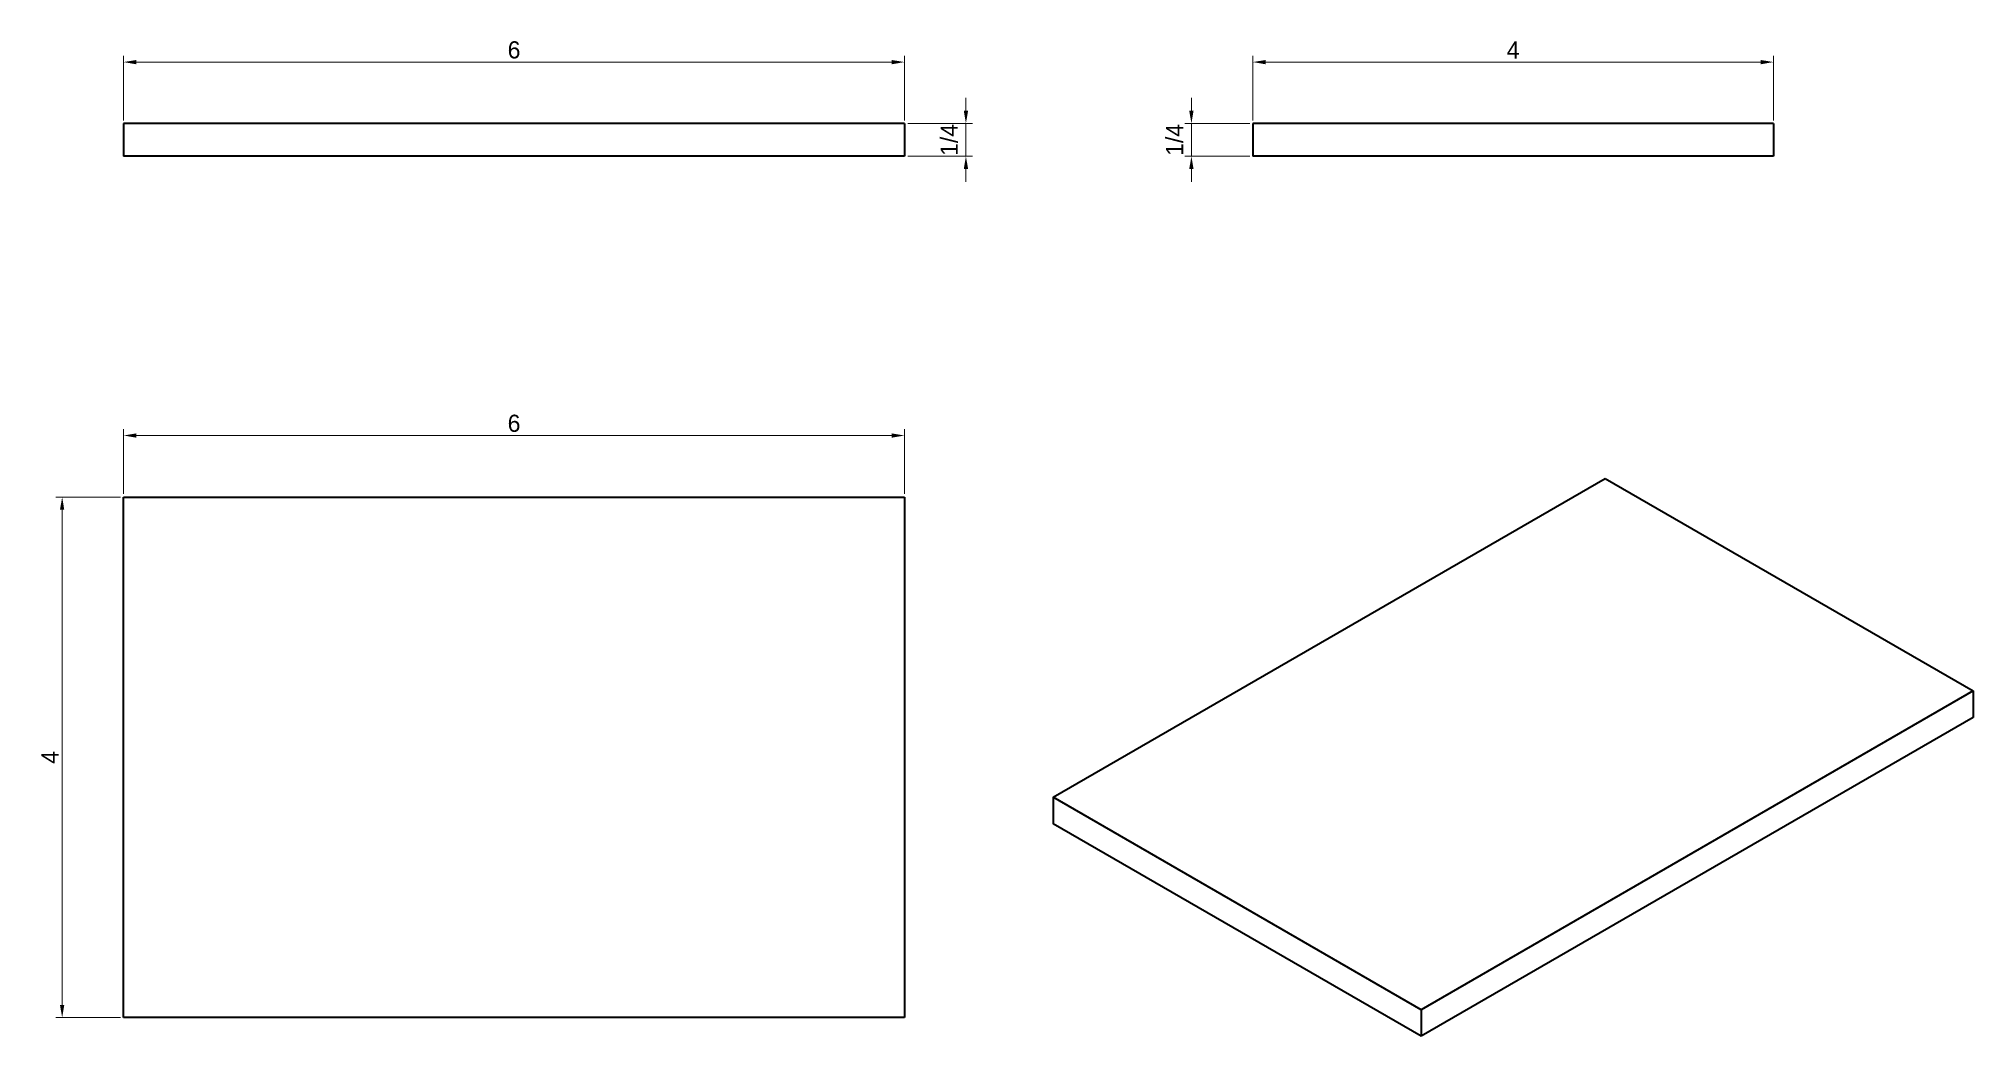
# Model space of a CAD drawing. Header units: inches. Extents: x 1 to 15.8, y 2 to 9.7.
import ezdxf

# ---------------------------------------------------------------- set-up
doc = ezdxf.new("R2010")
doc.units = ezdxf.units.IN
doc.header["$LTSCALE"] = 0.03937
doc.header["$MEASUREMENT"] = 0
doc.layers.add('Annotations', color=7, linetype='Continuous')
doc.layers.add('Geometries', color=7, linetype='Continuous')
doc.styles.add('Shapr15', font='txt', dxfattribs={"height": 0.13187})
doc.styles.add('Shapr16', font='txt', dxfattribs={"height": 0.13187})
doc.styles.add('Shapr17', font='txt', dxfattribs={"height": 0.13187})
doc.dimstyles.new('ISO-25', dxfattribs={"dimtxt": 0.098425, "dimasz": 0.098425, "dimexe": 0.049213, "dimexo": 0.024606, "dimgap": 0.024606, "dimtad": 1, "dimtxsty": 'Standard', "dimcen": 0.098425, "dimadec": 0, "dimazin": 0, "dimtfac": 1, "dimtmove": 0, "dimatfit": 3, "dimfxl": 0.03937, "dimarcsym": 0})

# ---------------------------------------------------------------- blocks, each defined once
blk = doc.blocks.new('*D2')
at = {"layer": 'Annotations', "color": 0, "linetype": 'Continuous', "lineweight": 15}
for p, q in [((1.626, 6.208), (1.626, 6.705)), ((7.626, 6.208), (7.626, 6.705)), ((1.724, 6.656), (7.528, 6.656))]:
    blk.add_line(p, q, dxfattribs=at)
at = {"layer": 'Annotations', "color": 0}
for points in [[(1.724, 6.672), (1.724, 6.639), (1.626, 6.656)], [(7.528, 6.639), (7.528, 6.672), (7.626, 6.656)]]:
    blk.add_solid(points, dxfattribs=at)
at = {"layer": 'Defpoints', "color": 0}
for p in [(7.626, 6.656), (1.626, 6.183), (7.626, 6.183)]:
    blk.add_point(p, dxfattribs=at)
at = {"layer": 'Annotations', "color": 0, "lineweight": 15, "insert": (4.626, 6.749), "char_height": 0.1319, "attachment_point": 5, "style": 'Shapr17'}
blk.add_mtext('\\A1;6', dxfattribs=at)
blk = doc.blocks.new('*D3')
at = {"layer": 'Annotations', "color": 0, "linetype": 'Continuous', "lineweight": 15}
for p, q in [((1.601, 6.183), (1.104, 6.183)), ((1.154, 2.281), (1.154, 6.085)), ((1.601, 2.183), (1.104, 2.183))]:
    blk.add_line(p, q, dxfattribs=at)
at = {"layer": 'Annotations', "color": 0}
for points in [[(1.17, 6.085), (1.137, 6.085), (1.154, 6.183)], [(1.137, 2.281), (1.17, 2.281), (1.154, 2.183)]]:
    blk.add_solid(points, dxfattribs=at)
at = {"layer": 'Defpoints', "color": 0}
for p in [(1.154, 6.183), (1.626, 6.183), (1.626, 2.183)]:
    blk.add_point(p, dxfattribs=at)
at = {"layer": 'Annotations', "color": 0, "lineweight": 15, "insert": (1.06, 4.183), "char_height": 0.1319, "attachment_point": 5, "rotation": 90, "style": 'Shapr17'}
blk.add_mtext('\\A1;4', dxfattribs=at)
blk = doc.blocks.new('*D4')
at = {"layer": 'Annotations', "color": 0, "linetype": 'Continuous', "lineweight": 15}
for p, q in [((1.626, 9.077), (1.626, 9.574)), ((7.528, 9.525), (1.724, 9.525)), ((7.626, 9.077), (7.626, 9.574))]:
    blk.add_line(p, q, dxfattribs=at)
at = {"layer": 'Annotations', "color": 0}
for points in [[(1.724, 9.541), (1.724, 9.508), (1.626, 9.525)], [(7.528, 9.508), (7.528, 9.541), (7.626, 9.525)]]:
    blk.add_solid(points, dxfattribs=at)
at = {"layer": 'Defpoints', "color": 0}
for p in [(1.626, 9.525), (1.626, 9.052), (7.626, 9.052)]:
    blk.add_point(p, dxfattribs=at)
at = {"layer": 'Annotations', "color": 0, "lineweight": 15, "insert": (4.626, 9.618), "char_height": 0.1319, "attachment_point": 5, "style": 'Shapr15'}
blk.add_mtext('\\A1;6', dxfattribs=at)
blk = doc.blocks.new('*D5')
at = {"layer": 'Annotations', "color": 0, "linetype": 'Continuous', "lineweight": 15}
for p, q in [((8.098, 9.151), (8.098, 9.249)), ((7.651, 9.052), (8.148, 9.052)), ((8.098, 9.052), (8.098, 8.802)), ((7.651, 8.802), (8.148, 8.802)), ((8.098, 8.704), (8.098, 8.605))]:
    blk.add_line(p, q, dxfattribs=at)
at = {"layer": 'Annotations', "color": 0}
for points in [[(8.082, 9.151), (8.115, 9.151), (8.098, 9.052)], [(8.115, 8.704), (8.082, 8.704), (8.098, 8.802)]]:
    blk.add_solid(points, dxfattribs=at)
at = {"layer": 'Defpoints', "color": 0}
for p in [(7.626, 9.052), (7.626, 8.802), (8.098, 8.802)]:
    blk.add_point(p, dxfattribs=at)
at = {"layer": 'Annotations', "color": 0, "lineweight": 15, "insert": (7.97, 8.927), "char_height": 0.1319, "attachment_point": 5, "rotation": 90, "style": 'Shapr15'}
blk.add_mtext('\\A1;1/4', dxfattribs=at)
blk = doc.blocks.new('*D6')
at = {"layer": 'Annotations', "color": 0, "linetype": 'Continuous', "lineweight": 15}
for p, q in [((9.831, 9.151), (9.831, 9.249)), ((10.279, 9.052), (9.781, 9.052)), ((9.831, 9.052), (9.831, 8.802)), ((10.279, 8.802), (9.781, 8.802)), ((9.831, 8.704), (9.831, 8.605))]:
    blk.add_line(p, q, dxfattribs=at)
at = {"layer": 'Annotations', "color": 0}
for points in [[(9.814, 9.151), (9.847, 9.151), (9.831, 9.052)], [(9.847, 8.704), (9.814, 8.704), (9.831, 8.802)]]:
    blk.add_solid(points, dxfattribs=at)
at = {"layer": 'Defpoints', "color": 0}
for p in [(10.303, 9.052), (9.831, 8.802), (10.303, 8.802)]:
    blk.add_point(p, dxfattribs=at)
at = {"layer": 'Annotations', "color": 0, "lineweight": 15, "insert": (9.703, 8.927), "char_height": 0.1319, "attachment_point": 5, "rotation": 90, "style": 'Shapr16'}
blk.add_mtext('\\A1;1/4', dxfattribs=at)
blk = doc.blocks.new('*D7')
at = {"layer": 'Annotations', "color": 0, "linetype": 'Continuous', "lineweight": 15}
for p, q in [((10.303, 9.077), (10.303, 9.574)), ((14.205, 9.525), (10.402, 9.525)), ((14.303, 9.077), (14.303, 9.574))]:
    blk.add_line(p, q, dxfattribs=at)
at = {"layer": 'Annotations', "color": 0}
for points in [[(10.402, 9.541), (10.402, 9.508), (10.303, 9.525)], [(14.205, 9.508), (14.205, 9.541), (14.303, 9.525)]]:
    blk.add_solid(points, dxfattribs=at)
at = {"layer": 'Defpoints', "color": 0}
for p in [(10.303, 9.525), (10.303, 9.052), (14.303, 9.052)]:
    blk.add_point(p, dxfattribs=at)
at = {"layer": 'Annotations', "color": 0, "lineweight": 15, "insert": (12.303, 9.618), "char_height": 0.1319, "attachment_point": 5, "style": 'Shapr16'}
blk.add_mtext('\\A1;4', dxfattribs=at)

msp = doc.modelspace()

# ---------------------------------------------------------------- linework, layer by layer
at = {"layer": 'Geometries', "linetype": 'Continuous', "lineweight": 40}
for p, q in [((7.6259843, 9.0521654), (1.6259843, 9.0521654)), ((1.6259843, 9.0521654), (1.6259843, 8.8021654)), ((7.6259843, 9.0521654), (7.6259843, 8.8021654)), ((14.3031496, 9.0521654), (10.3031496, 9.0521654)), ((10.3031496, 9.0521654), (10.3031496, 8.8021654)), ((14.3031496, 9.0521654), (14.3031496, 8.8021654)), ((7.6259843, 8.8021654), (1.6259843, 8.8021654)), ((14.3031496, 8.8021654), (10.3031496, 8.8021654)), ((8.7676157, 3.8768846), (13.0102564, 6.3263744)), ((13.0102564, 6.3263744), (15.8386835, 4.6933812)), ((1.6259843, 6.1830709), (7.6259843, 6.1830709)), ((1.6259843, 2.1830709), (1.6259843, 6.1830709)), ((7.6259843, 6.1830709), (7.6259843, 2.1830709)), ((15.8386835, 4.6933812), (11.5960428, 2.2438915)), ((15.8386835, 4.6933812), (15.8386835, 4.4892571)), ((15.8386835, 4.4892571), (11.5960428, 2.0397673)), ((11.5960428, 2.2438915), (8.7676157, 3.8768846)), ((8.7676157, 3.8768846), (8.7676157, 3.6727605)), ((11.5960428, 2.0397673), (8.7676157, 3.6727605)), ((11.5960428, 2.2438915), (11.5960428, 2.0397673)), ((7.6259843, 2.1830709), (1.6259843, 2.1830709))]:
    msp.add_line(p, q, dxfattribs=at)

# ---------------------------------------------------------------- dimensions: what is measured, and where the dimension line sits
at = {"layer": 'Annotations', "linetype": 'Continuous', "lineweight": 15}
for base, p1, p2, override, picture, middle in [((1.6259843, 9.5246063), (7.6259843, 9.0521654), (1.6259843, 9.0521654), {"dimscale": 1, "dimgap": 0.027559, "dimdec": 6, "dimlfac": 1, "dimzin": 4, "dimdsep": 44, "dimlunit": 5, "dimtxsty": 'Shapr15', "dimse1": 0, "dimse2": 0, "dimadec": 2, "dimtol": 0, "dimlim": 0, "dimtp": 0, "dimtm": 0, "dimtfac": 0.6, "dimtdec": 8, "dimfrac": 2, "dimtolj": 1, "dimlwd": 15, "dimlwe": 15}, '*D4', (4.6259843, 9.5246063)), ((10.3031496, 9.5246063), (14.3031496, 9.0521654), (10.3031496, 9.0521654), {"dimscale": 1, "dimgap": 0.027559, "dimdec": 6, "dimlfac": 1, "dimzin": 4, "dimdsep": 44, "dimlunit": 5, "dimtxsty": 'Shapr16', "dimse1": 0, "dimse2": 0, "dimadec": 2, "dimtol": 0, "dimlim": 0, "dimtp": 0, "dimtm": 0, "dimtfac": 0.6, "dimtdec": 8, "dimfrac": 2, "dimtolj": 1, "dimlwd": 15, "dimlwe": 15}, '*D7', (12.3031496, 9.5246063)), ((7.6259843, 6.6555118), (1.6259843, 6.1830709), (7.6259843, 6.1830709), {"dimscale": 1, "dimgap": 0.027559, "dimdec": 6, "dimlfac": 1, "dimzin": 4, "dimdsep": 44, "dimlunit": 5, "dimtxsty": 'Shapr17', "dimse1": 0, "dimse2": 0, "dimadec": 2, "dimtol": 0, "dimlim": 0, "dimtp": 0, "dimtm": 0, "dimtfac": 0.6, "dimtdec": 8, "dimfrac": 2, "dimtolj": 1, "dimlwd": 15, "dimlwe": 15}, '*D2', (4.6259843, 6.6555118))]:
    dim = msp.add_linear_dim(base=base, p1=p1, p2=p2, dimstyle='ISO-25', override=override, dxfattribs=at)
    dim.commit()
    dim.dimension.update_dxf_attribs({"geometry": picture, "text_midpoint": middle, "dimtype": 160})
for base, p1, p2, override, picture, middle in [((8.0984252, 8.8021654), (7.6259843, 9.0521654), (7.6259843, 8.8021654), {"dimscale": 1, "dimgap": 0.027559, "dimdec": 6, "dimlfac": 1, "dimzin": 4, "dimdsep": 44, "dimlunit": 5, "dimtxsty": 'Shapr15', "dimse1": 0, "dimse2": 0, "dimadec": 2, "dimtol": 0, "dimlim": 0, "dimtp": 0, "dimtm": 0, "dimtfac": 0.6, "dimtdec": 8, "dimfrac": 2, "dimtolj": 1, "dimlwd": 15, "dimlwe": 15}, '*D5', (8.0984252, 8.9271654)), ((9.8307087, 8.8021654), (10.3031496, 9.0521654), (10.3031496, 8.8021654), {"dimscale": 1, "dimgap": 0.027559, "dimdec": 6, "dimlfac": 1, "dimzin": 4, "dimdsep": 44, "dimlunit": 5, "dimtxsty": 'Shapr16', "dimse1": 0, "dimse2": 0, "dimadec": 2, "dimtol": 0, "dimlim": 0, "dimtp": 0, "dimtm": 0, "dimtfac": 0.6, "dimtdec": 8, "dimfrac": 2, "dimtolj": 1, "dimlwd": 15, "dimlwe": 15}, '*D6', (9.8307087, 8.9271654)), ((1.1535433, 6.1830709), (1.6259843, 2.1830709), (1.6259843, 6.1830709), {"dimscale": 1, "dimgap": 0.027559, "dimdec": 6, "dimlfac": 1, "dimzin": 4, "dimdsep": 44, "dimlunit": 5, "dimtxsty": 'Shapr17', "dimse1": 0, "dimse2": 0, "dimadec": 2, "dimtol": 0, "dimlim": 0, "dimtp": 0, "dimtm": 0, "dimtfac": 0.6, "dimtdec": 8, "dimfrac": 2, "dimtolj": 1, "dimlwd": 15, "dimlwe": 15}, '*D3', (1.1535433, 4.1830709))]:
    dim = msp.add_linear_dim(base=base, p1=p1, p2=p2, angle=90, dimstyle='ISO-25', override=override, dxfattribs=at)
    dim.commit()
    dim.dimension.update_dxf_attribs({"geometry": picture, "text_midpoint": middle, "dimtype": 160})

doc.saveas('drawing.dxf')
